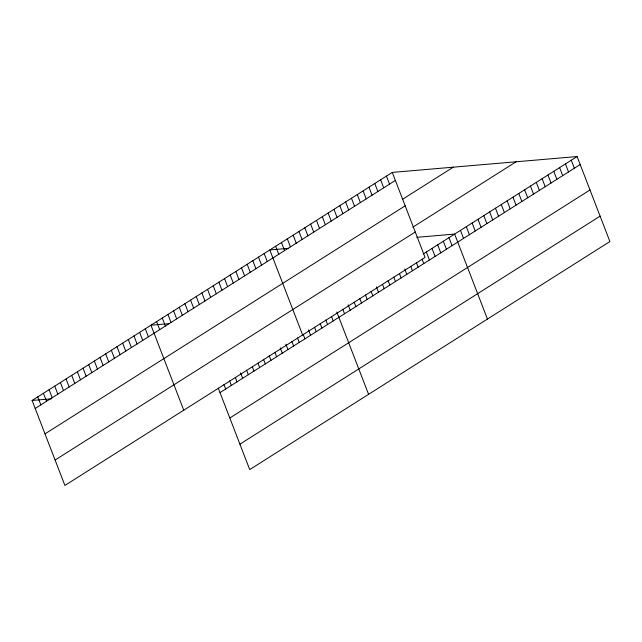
<?xml version="1.0" encoding="UTF-8"?>
<svg xmlns="http://www.w3.org/2000/svg" width="642" height="642" viewBox="0 0 642 642"><rect width="100%" height="100%" fill="white"/><g stroke="black" fill="none" stroke-linecap="round" stroke-linejoin="round"><path stroke-width="0.96" d="M392.278 172.409L425.076 257.41L64.898 485.456L32.1 400.456L392.278 172.409L577.102 156.544L609.9 241.544L249.722 469.591L218.296 388.153M35.19 408.472L395.368 180.426M402.454 199.349L453.268 167.177M44.996 433.88L405.174 205.833M412.806 227.18L516.112 161.776M55.092 460.049L415.27 232.003M423.11 254.047L577.102 156.544M220.013 392.599L580.191 164.553M229.82 418.006L589.998 189.96M239.923 444.184L600.093 216.137M288.298 248.358L269.817 249.947L302.615 334.947M416.754 237.331L454.64 234.081L487.438 319.074M169.44 323.616L150.958 325.205L183.756 410.206M32.1 400.456L51.504 398.794M571.268 160.235L574.365 168.244M565.442 163.927L568.531 171.936M559.607 167.618L562.697 175.635M553.773 171.31L556.871 179.327M547.947 175.001L551.037 183.018M542.113 178.693L545.202 186.71M536.279 182.384L539.376 190.401M530.452 186.076L533.542 194.093M524.618 189.775L527.708 197.784M518.784 193.467L521.882 201.476M512.958 197.158L516.048 205.167M507.124 200.85L510.213 208.859M501.29 204.541L504.387 212.55M495.463 208.233L498.553 216.242M489.629 211.924L492.719 219.941M483.795 215.616L486.893 223.633M477.969 219.307L481.059 227.324M472.135 222.999L475.224 231.016M466.301 226.69L469.398 234.707M460.474 230.39L463.564 238.399M448.983 237.66L452.072 245.677M443.325 241.248L446.415 249.257M437.659 244.827L440.757 252.844M432.002 248.414L435.091 256.423M426.344 251.993L429.434 260.01M422.059 259.143L423.776 263.589M386.444 176.101L389.534 184.118M416.393 262.722L418.111 267.176M380.61 179.792L383.707 187.809M410.736 266.31L412.453 270.755M374.784 183.492L377.873 191.501M404.733 268.998L406.795 274.343M368.949 187.183L372.039 195.192M399.42 273.476L401.138 277.93M363.115 190.875L366.213 198.884M393.755 277.055L395.472 281.509M357.289 194.566L360.379 202.575M388.097 280.642L389.814 285.096M351.455 198.258L354.545 206.267M382.439 284.229L384.157 288.675M345.621 201.949L348.718 209.958M376.437 286.918L378.491 292.262M339.795 205.641L342.884 213.658M371.116 291.396L372.833 295.842M333.96 209.332L337.05 217.349M365.458 294.975L367.176 299.429M328.134 213.024L331.224 221.041M359.801 298.562L361.518 303.008M322.3 216.715L325.39 224.732M354.135 302.141L355.853 306.595M316.466 220.407L319.555 228.424M348.133 304.838L350.195 310.182M310.64 224.098L313.729 232.115M342.82 309.308L344.537 313.761M304.806 227.798L307.895 235.807M336.817 312.004L368.58 394.332M298.971 231.489L302.069 239.498M331.497 316.482L333.214 320.928M293.145 235.181L296.235 243.19M325.839 320.061L327.556 324.515M320.181 323.648L321.899 328.094M287.311 238.872L290.401 246.881M314.516 327.227L316.233 331.681M281.477 242.564L284.575 250.573M308.513 329.924L310.576 335.26M275.651 246.255L278.74 254.264M303.201 334.394L304.918 338.848M297.535 337.981L299.252 342.435M264.159 253.534L267.249 261.543M291.877 341.56L293.595 346.014M258.493 257.113L261.591 265.13M285.875 344.256L287.937 349.601M252.836 260.7L255.925 268.709M280.217 347.844L282.279 353.18M247.178 264.279L250.268 272.296M274.896 352.314L276.614 356.767M241.52 267.866L244.61 275.875M269.239 355.901L270.956 360.347M235.855 271.446L238.952 279.463M263.581 359.48L265.298 363.934M230.197 275.033L233.287 283.042M257.915 363.067L259.633 367.513M224.54 278.62L227.629 286.629M252.258 366.646L253.975 371.1M218.874 282.199L221.972 290.216M246.6 370.233L248.318 374.687M213.216 285.786L216.306 293.795M240.598 372.93L242.66 378.266M207.559 289.365L210.648 297.382M235.277 377.4L236.994 381.854M201.901 292.953L204.991 300.962M229.619 380.987L231.337 385.433M196.235 296.532L199.333 304.549M223.962 384.566L225.679 389.02M190.578 300.119L193.667 308.128M184.92 303.698L188.01 311.715M179.254 307.285L182.352 315.294M173.597 310.872L176.686 318.881M167.939 314.452L171.029 322.469M162.282 318.039L165.371 326.048M156.616 321.618L159.714 329.635M145.301 328.784L148.39 336.801M139.635 332.371L142.733 340.38M133.977 335.951L137.067 343.968M128.32 339.538L131.409 347.547M122.662 343.125L125.752 351.134M116.996 346.704L120.094 354.721M111.339 350.291L114.428 358.3M105.681 353.87L108.771 361.887M100.016 357.458L103.113 365.467M94.358 361.037L97.448 369.054M88.7 364.624L91.79 372.633M83.043 368.203L86.132 376.22M77.377 371.79L80.475 379.799M71.719 375.377L74.809 383.386M66.062 378.957L69.151 386.974M60.396 382.544L63.494 390.553M54.739 386.123L57.828 394.14M49.081 389.71L52.171 397.719M43.423 393.289L46.513 401.306M37.758 396.876L40.855 404.885"/></g></svg>
